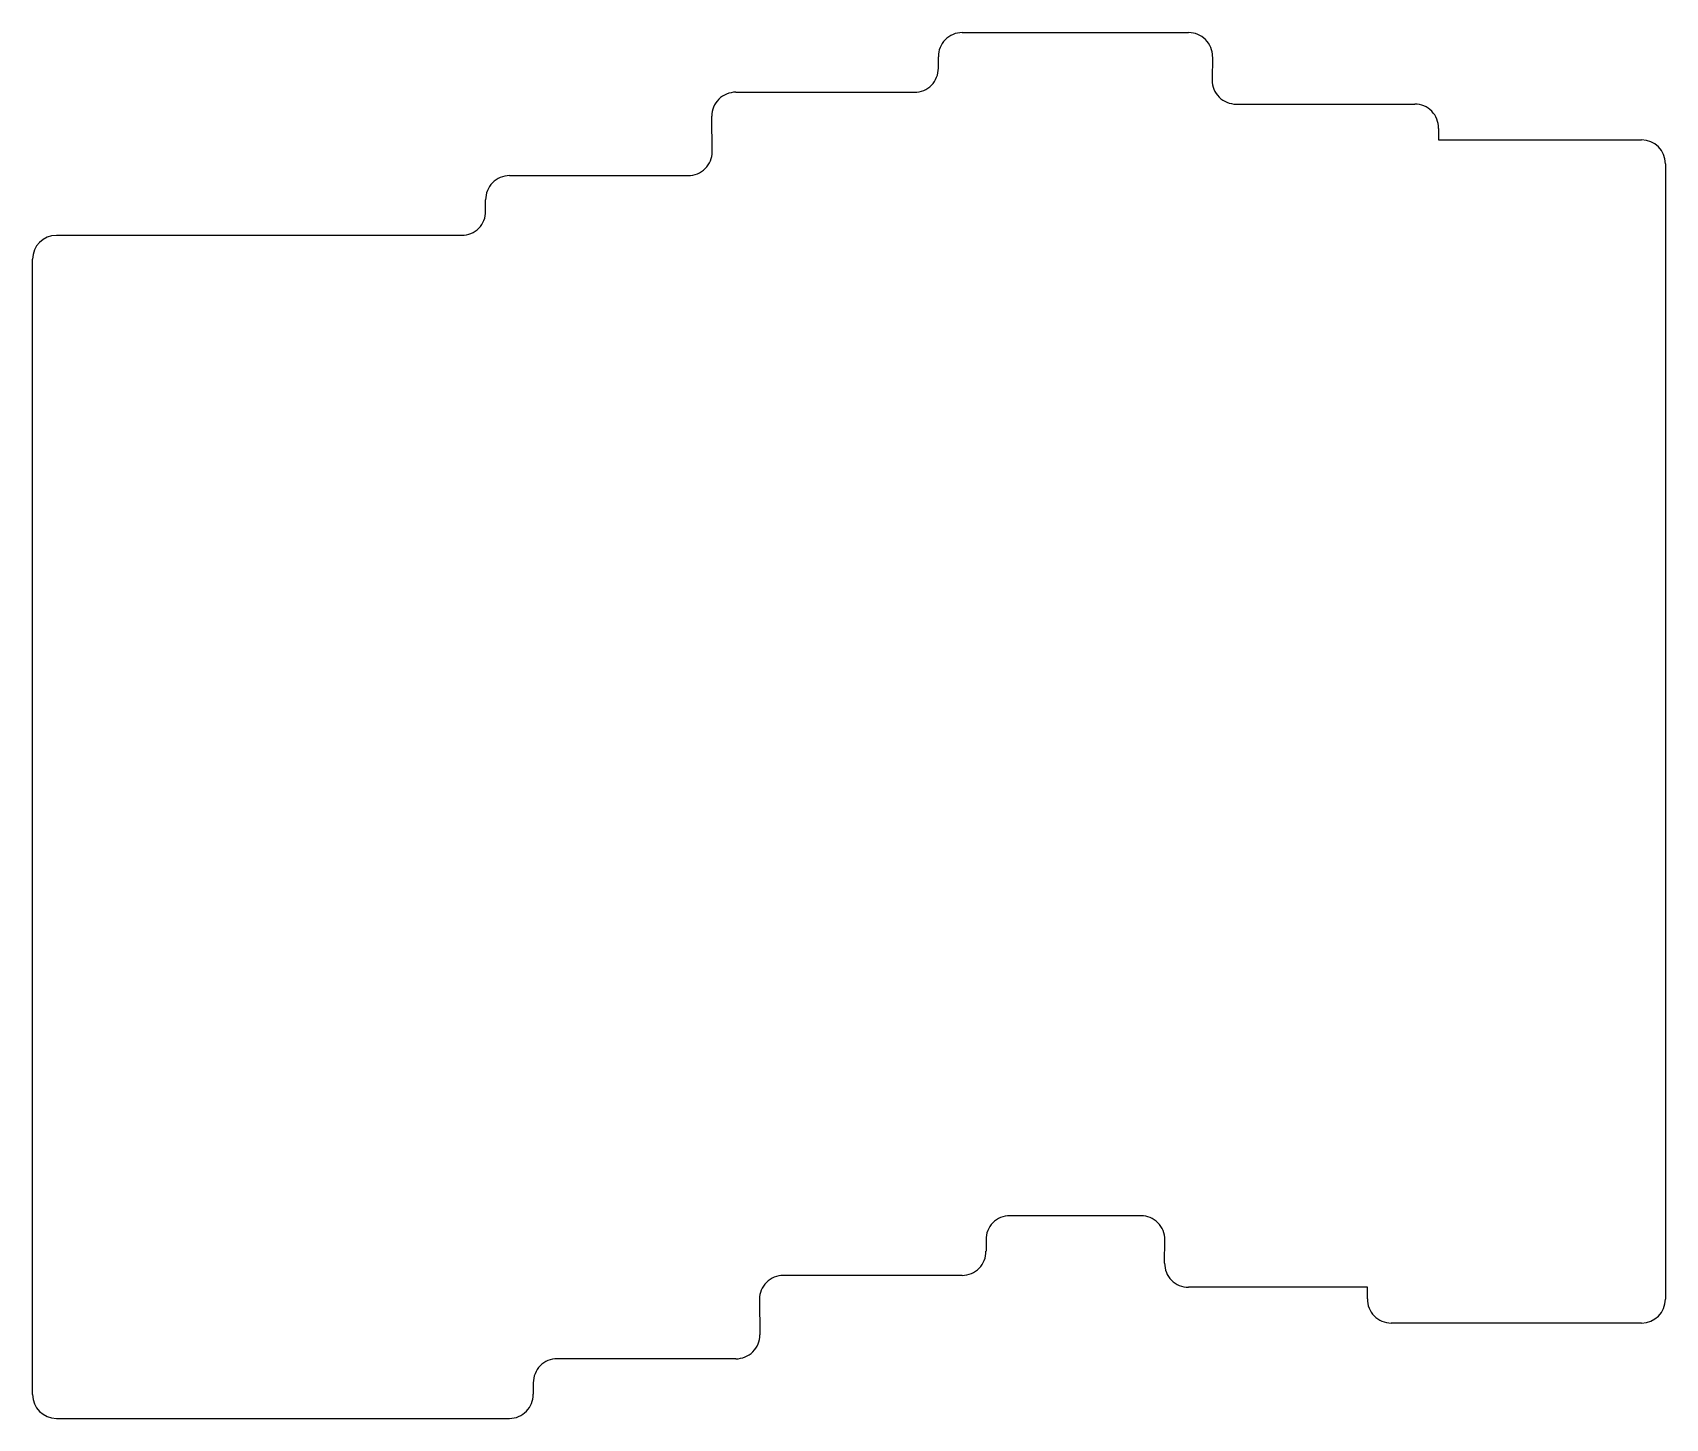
# Model space of a CAD drawing. Header units: millimetres. Extents: x 88 to 226, y -162 to -45.
import ezdxf

# ---------------------------------------------------------------- set-up
doc = ezdxf.new("R2010")
doc.units = ezdxf.units.MM

msp = doc.modelspace()

# ---------------------------------------------------------------- linework, layer by layer
for p, q in [((166.5, -45.27), (185.51, -45.27)), ((164.5, -48.26), (164.5, -47.29)), ((187.51, -47.29), (187.49, -49.26)), ((147.49, -50.27), (162.5, -50.27)), ((189.49, -51.27), (204.49, -51.27)), ((145.51, -55.26), (145.49, -52.29)), ((206.49, -53.31), (206.47, -54.27)), ((206.47, -54.27), (223.53, -54.27)), ((128.5, -57.27), (143.51, -57.27)), ((225.53, -56.27), (225.53, -151.53)), ((126.5, -60.26), (126.5, -59.29)), ((90.47, -62.27), (124.5, -62.27)), ((88.47, -159.53), (88.47, -64.28)), ((181.51, -144.53), (170.5, -144.53)), ((168.5, -146.54), (168.5, -147.51)), ((183.49, -148.51), (183.51, -146.54)), ((166.5, -149.53), (151.49, -149.53)), ((200.53, -150.53), (185.49, -150.53)), ((200.51, -151.49), (200.53, -150.53)), ((149.49, -151.54), (149.51, -154.51)), ((223.53, -153.53), (202.51, -153.53)), ((147.51, -156.53), (132.5, -156.53)), ((130.5, -158.54), (130.5, -159.51)), ((90.47, -161.53), (128.5, -161.53))]:
    msp.add_line(p, q)
for centre, start, end in [((166.5, -47.27), 90, 180.5729), ((185.51, -47.27), 359.5235, 90), ((162.5, -48.27), 270, 0.5729), ((189.49, -49.27), 179.5235, 270), ((147.49, -52.27), 90, 180.4092), ((204.49, -53.27), 359.0452, 90), ((223.53, -56.27), 0, 90), ((143.51, -55.27), 270, 0.4093), ((128.5, -59.27), 90, 180.5729), ((124.5, -60.27), 270, 0.5729), ((90.47, -64.28), 90, 180), ((170.5, -146.53), 90, 180.5729), ((181.51, -146.53), 359.5216, 90), ((166.5, -147.53), 270, 0.5729), ((185.49, -148.53), 179.5216, 270), ((151.49, -151.53), 90, 180.4092), ((202.51, -151.53), 179.0452, 270), ((223.53, -151.53), 270, 0), ((147.51, -154.53), 270, 0.4093), ((132.5, -158.53), 90, 180.5729), ((90.47, -159.53), 180, 270), ((128.5, -159.53), 270, 0.5729)]:
    msp.add_arc(centre, 2, start, end)

doc.saveas('drawing.dxf')
